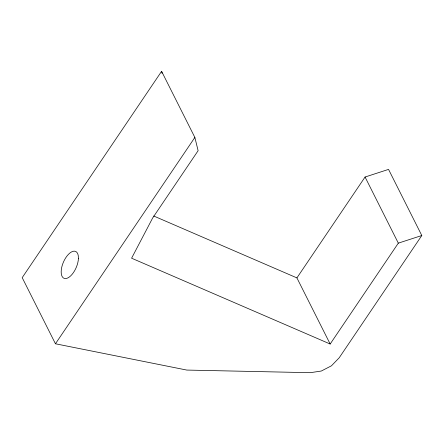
<?xml version="1.0" encoding="UTF-8"?>
<svg xmlns="http://www.w3.org/2000/svg" width="444" height="444" viewBox="0 0 444 444"><rect width="100%" height="100%" fill="white"/><g stroke="black" fill="none" stroke-linecap="round" stroke-linejoin="round"><path stroke-width="0.67" d="M330.17 344.022L131.596 258.203L152.686 217.949L198.118 150.694L194.861 137.435L161.599 71.312L22.2 277.655L55.456 343.778L186.807 370.068L310.278 372.688L321.306 371.034L331.452 365.806L339.183 357.814L421.8 235.52L388.544 169.397L365.068 177.023L296.914 277.9L330.17 344.022L398.324 243.146L421.8 235.52M55.456 343.778L194.861 137.435M153.713 216.006L296.914 277.9M365.068 177.023L398.324 243.146M161.599 71.312L162.093 73.299M78.405 258.691L78.266 255.733A14.63 6.938 -66.6 0 0 64.741 259.451A14.63 6.938 -66.6 0 0 65.629 278.566A14.63 6.938 -66.6 0 0 78.405 258.691"/></g></svg>
